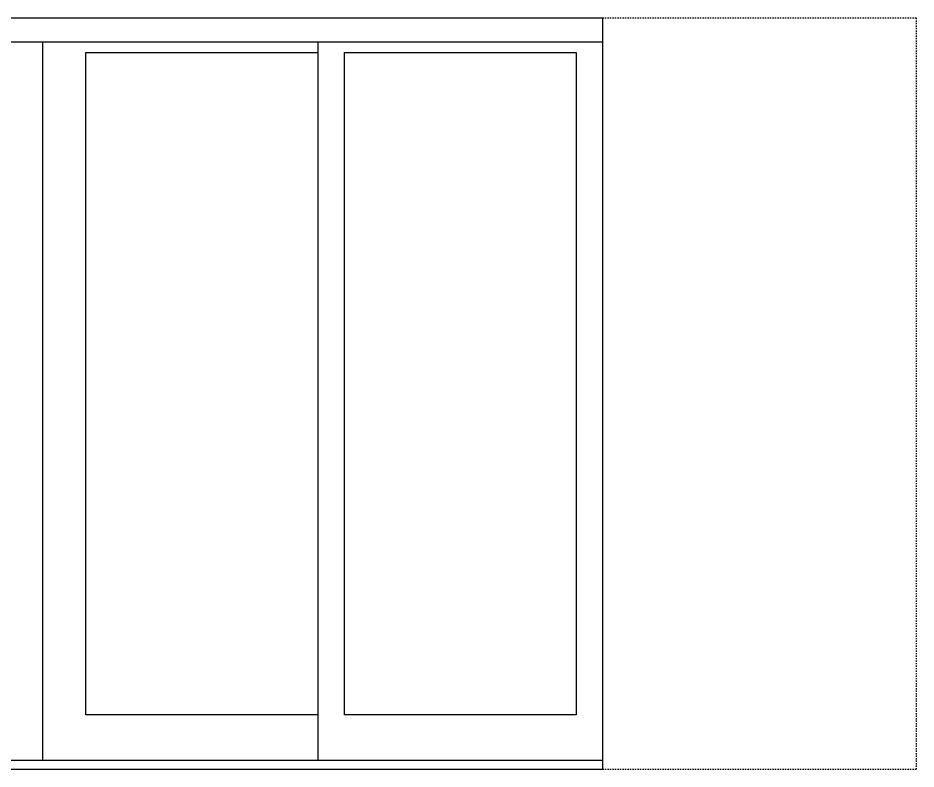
# Model space of a CAD drawing. Extents: x -91 to 134, y -79 to 25.
# Drawn here: x 61.7 to 133.6, y -79.4 to -19.3 of the extents above; entities that cross this region are included whole.
import ezdxf

# ---------------------------------------------------------------- set-up
doc = ezdxf.new("R2010")
doc.units = 0
doc.header["$LTSCALE"] = 0.25
doc.header["$MEASUREMENT"] = 0
doc.linetypes.add('HIDDEN', pattern=[0.375, 0.25, -0.125])
doc.layers.get('0').update_dxf_attribs({"linetype": 'CONTINUOUS'})
doc.layers.add('TEXT', color=7, linetype='CONTINUOUS')

msp = doc.modelspace()

# ---------------------------------------------------------------- linework, layer by layer
at = {"color": 1}
for p, q in [((18.967, -19.327), (108.506, -19.327)), ((108.506, -19.327), (108.506, -79.402)), ((108.506, -21.253), (18.967, -21.253)), ((18.967, -78.691), (108.506, -78.691)), ((18.967, -79.402), (108.506, -79.402))]:
    msp.add_line(p, q, dxfattribs=at)
at = {"color": 1, "linetype": 'HIDDEN'}
for p, q in [((108.506, -19.327), (133.593, -19.327)), ((133.593, -19.327), (133.593, -79.402)), ((108.506, -79.402), (133.593, -79.402))]:
    msp.add_line(p, q, dxfattribs=at)
at = {"color": 5}
for p, q in [((85.726, -21.253), (85.726, -78.691)), ((67.174, -75.076), (67.174, -22.09)), ((67.174, -22.09), (85.726, -22.09)), ((87.84, -22.09), (106.391, -22.09)), ((87.84, -22.09), (87.84, -75.076)), ((106.391, -22.09), (106.391, -75.076)), ((85.726, -75.076), (67.174, -75.076)), ((106.391, -75.076), (87.84, -75.076))]:
    msp.add_line(p, q, dxfattribs=at)
at = {"layer": 'TEXT', "color": 5}
msp.add_line((63.737, -78.691), (63.737, -21.253), dxfattribs=at)

doc.saveas('drawing.dxf')
